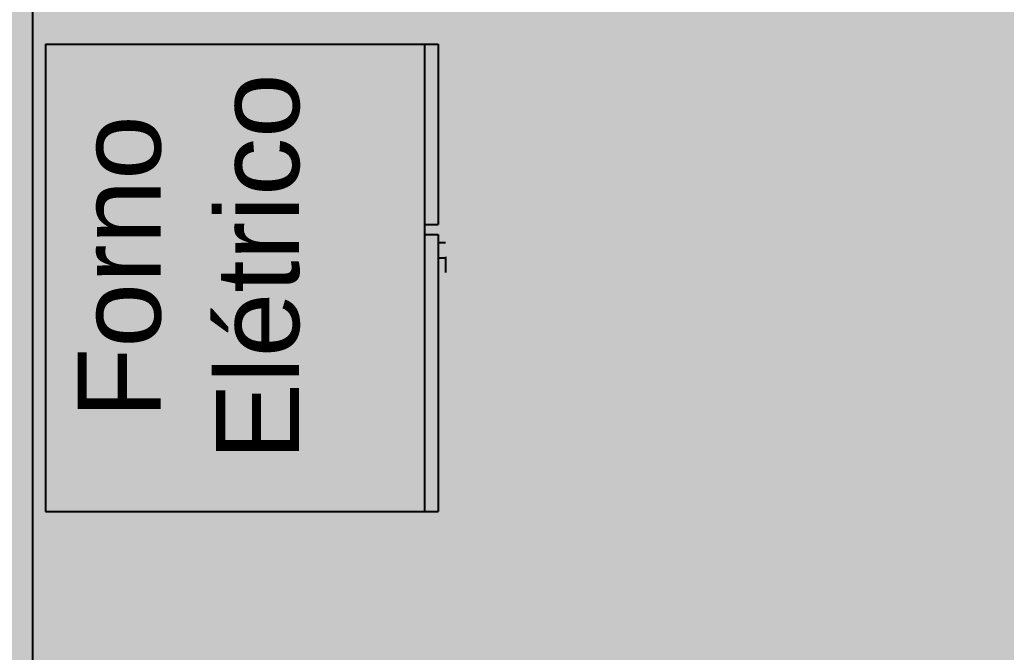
# Model space of a CAD drawing. Header units: metres. Extents: x -331 to 2982, y 362 to 2539.
# Drawn here: x 790.31 to 792.448, y 984.624 to 985.994 of the extents above; entities that cross this region are included whole.
import ezdxf

# ---------------------------------------------------------------- set-up
doc = ezdxf.new("R2010")
doc.units = ezdxf.units.M
doc.layers.add('_salas', color=251, linetype='Continuous', plot=False)
doc.layers.add('Pis', color=251, linetype='Continuous')
doc.styles.add('ARIAL', font='arial.ttf')

msp = doc.modelspace()

# ---------------------------------------------------------------- hatches: boundary and pattern name
at = {"layer": '_salas', "transparency": 33554559}
h = msp.add_hatch(color=256, dxfattribs=at)
h.dxf.hatch_style = 1
h.paths.add_polyline_path([(820.1455, 995.2122), (820.1455, 996.6939), (815.2005, 996.6939), (815.2005, 1004.348), (796.5505, 1004.348), (796.5505, 1005.3023), (790.5648, 1005.3023), (790.4667, 1005.3023), (790.1155, 1005.6539), (790.0755, 1005.6539), (790.0755, 979.868), (790.3055, 979.868), (790.3055, 980.058), (790.4598, 980.2123), (820.1455, 980.2123), (820.1455, 981.7048), (820.3856, 981.8467), (820.6205, 981.9971), (820.6205, 980.9223), (821.2605, 980.9223), (821.2605, 982.4726, 0.087526), (823.0202, 984.545, 0.418022)])

# ---------------------------------------------------------------- linework, layer by layer
at = {"layer": 'Pis'}
for p, q in [((790.338, 988.583), (790.338, 980.883)), ((790.3665, 985.9407), (791.1875, 985.9407)), ((790.3665, 985.9407), (790.3665, 984.9287)), ((791.1875, 985.9407), (791.1875, 984.9287)), ((791.1875, 985.9407), (791.2175, 985.9407)), ((791.2175, 985.9407), (791.2175, 985.5507)), ((791.1875, 985.5507), (791.2175, 985.5507)), ((791.1875, 985.5287), (791.2175, 985.5287)), ((791.2175, 985.5287), (791.2175, 984.9287)), ((791.2175, 985.5117), (791.233, 985.5117)), ((791.233, 985.4779), (791.2175, 985.4779)), ((791.233, 985.4804), (791.233, 985.4466)), ((790.3665, 984.9287), (791.1875, 984.9287)), ((791.1875, 984.9287), (791.2175, 984.9287))]:
    msp.add_line(p, q, dxfattribs=at)

# ---------------------------------------------------------------- texts
at = {"layer": 'Pis', "insert": (790.9184, 985.4587), "char_height": 0.18, "width": 2.2626, "attachment_point": 8, "rotation": 90, "style": 'ARIAL'}
msp.add_mtext('Forno\\PElétrico', dxfattribs=at)

doc.saveas('drawing.dxf')
